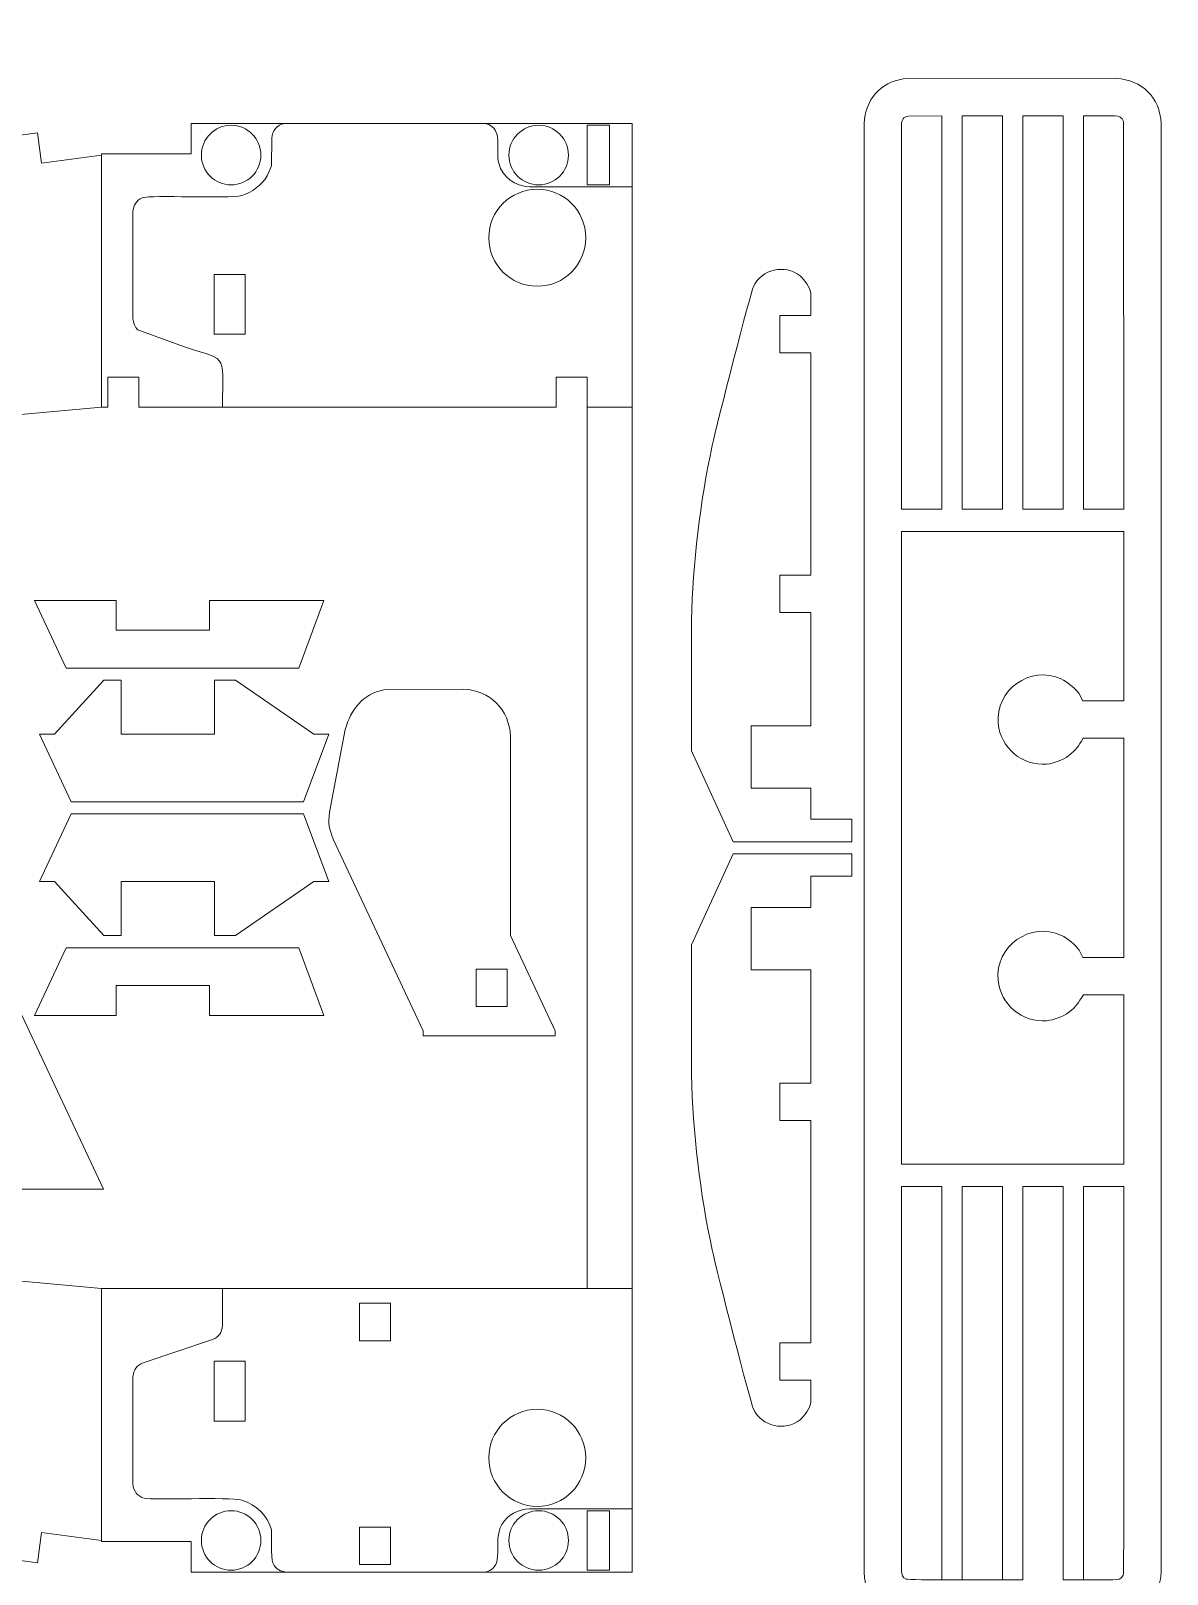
# Model space of a CAD drawing. Header units: centimetres. Extents: x -129.3 to -71.3, y -1.4 to 86.6.
# Drawn here: x -87.74 to -78.42, y 49.02 to 61.66 of the extents above; entities that cross this region are included whole.
import ezdxf

# ---------------------------------------------------------------- set-up
doc = ezdxf.new("R2010")
doc.units = ezdxf.units.CM
doc.header["$MEASUREMENT"] = 0
doc.layers.add('Camada 1', color=7, linetype='Continuous')

msp = doc.modelspace()

# ---------------------------------------------------------------- linework, layer by layer
at = {"layer": 'Camada 1', "color": 250, "lineweight": 20}
msp.add_open_spline([(-99.75825, 42.62823), (-100.03324, 42.62823), (-100.25825, 42.85323), (-100.25825, 43.12824), (-100.25825, 43.12824), (-100.25825, 43.12824), (-100.25825, 86.12825), (-100.25825, 86.12825), (-100.25825, 86.12825), (-100.25825, 86.40325), (-100.03324, 86.62825), (-99.75825, 86.62825), (-99.75825, 86.62825), (-99.75825, 86.62825), (-71.75824, 86.62825), (-71.75824, 86.62825), (-71.75824, 86.62825), (-71.48325, 86.62825), (-71.25825, 86.40325), (-71.25825, 86.12825), (-71.25825, 86.12825), (-71.25825, 86.12825), (-71.25825, 43.12824), (-71.25825, 43.12824), (-71.25825, 43.12824), (-71.25825, 42.85323), (-71.48325, 42.62823), (-71.75824, 42.62823)], degree=3, knots=[0, 0, 0, 0, 0.125, 0.125, 0.125, 0.125, 0.25, 0.25, 0.25, 0.25, 0.375, 0.375, 0.375, 0.375, 0.5, 0.5, 0.5, 0.5, 0.625, 0.625, 0.625, 0.625, 0.75, 0.75, 0.75, 0.75, 1, 1, 1, 1], dxfattribs=at)
at = {"layer": 'Camada 1', "lineweight": 9}
for points, knots in [([(-80.76244, 48.74237), (-80.68778, 48.69197), (-80.63156, 48.66927), (-80.53844, 48.66637), (-80.53844, 48.66637), (-80.53844, 48.66637), (-78.79137, 48.66936), (-78.79137, 48.66936), (-78.79137, 48.66936), (-78.60996, 48.69419), (-78.47828, 48.84411), (-78.47235, 49.03338), (-78.47235, 49.03338), (-78.47235, 49.03338), (-78.47235, 60.90487), (-78.47235, 60.90487), (-78.47235, 60.90487), (-78.47889, 61.11379), (-78.62907, 61.26531), (-78.83937, 61.27188), (-78.83937, 61.27188), (-78.83937, 61.27188), (-80.58644, 61.26888), (-80.58644, 61.26888), (-80.58644, 61.26888), (-80.77035, 61.24562), (-80.89849, 61.09574), (-80.90645, 60.90487), (-80.90645, 60.90487), (-80.90645, 60.90487), (-80.90645, 49.03338), (-80.90645, 49.03338), (-80.90645, 49.03338), (-80.90104, 48.90369), (-80.85609, 48.82559), (-80.76244, 48.74237)], [0, 0, 0, 0, 0.1, 0.1, 0.1, 0.1, 0.2, 0.2, 0.2, 0.2, 0.3, 0.3, 0.3, 0.3, 0.4, 0.4, 0.4, 0.4, 0.5, 0.5, 0.5, 0.5, 0.6, 0.6, 0.6, 0.6, 0.7, 0.7, 0.7, 0.7, 0.8, 0.8, 0.8, 0.8, 1, 1, 1, 1]), ([(-80.54643, 60.96487), (-80.58517, 60.96003), (-80.59849, 60.92995), (-80.60043, 60.89486), (-80.60043, 60.89486), (-80.60043, 60.89486), (-80.60043, 57.74474), (-80.60043, 57.74474), (-80.60043, 57.74474), (-80.60043, 57.74474), (-80.26842, 57.74474), (-80.26842, 57.74474), (-80.26842, 57.74474), (-80.26842, 57.74474), (-80.26842, 60.96687), (-80.26842, 60.96687), (-80.26842, 60.96687), (-80.26842, 60.96687), (-80.54643, 60.96487), (-80.54643, 60.96487)], [0, 0, 0, 0, 0.16666667, 0.16666667, 0.16666667, 0.16666667, 0.33333333, 0.33333333, 0.33333333, 0.33333333, 0.5, 0.5, 0.5, 0.5, 0.66666667, 0.66666667, 0.66666667, 0.66666667, 1, 1, 1, 1]), ([(-80.10341, 60.96687), (-80.10341, 60.96687), (-79.77241, 60.96687), (-79.77241, 60.96687), (-79.77241, 60.96687), (-79.77241, 60.96687), (-79.77241, 57.74474), (-79.77241, 57.74474), (-79.77241, 57.74474), (-79.77241, 57.74474), (-80.10341, 57.74474), (-80.10341, 57.74474), (-80.10341, 57.74474), (-80.10341, 57.74474), (-80.10341, 60.96687), (-80.10341, 60.96687)], [0, 0, 0, 0, 0.2, 0.2, 0.2, 0.2, 0.4, 0.4, 0.4, 0.4, 0.6, 0.6, 0.6, 0.6, 1, 1, 1, 1]), ([(-79.27539, 60.96687), (-79.27539, 60.96687), (-79.6064, 60.96687), (-79.6064, 60.96687), (-79.6064, 60.96687), (-79.6064, 60.96687), (-79.6064, 57.74474), (-79.6064, 57.74474), (-79.6064, 57.74474), (-79.6064, 57.74474), (-79.27539, 57.74474), (-79.27539, 57.74474), (-79.27539, 57.74474), (-79.27539, 57.74474), (-79.27539, 60.96687), (-79.27539, 60.96687)], [0, 0, 0, 0, 0.2, 0.2, 0.2, 0.2, 0.4, 0.4, 0.4, 0.4, 0.6, 0.6, 0.6, 0.6, 1, 1, 1, 1]), ([(-78.77837, 57.74474), (-78.77837, 57.74474), (-78.78136, 60.92087), (-78.78136, 60.92087), (-78.78136, 60.92087), (-78.79056, 60.95522), (-78.81759, 60.96511), (-78.84937, 60.96687), (-78.84937, 60.96687), (-78.84937, 60.96687), (-79.10938, 60.96687), (-79.10938, 60.96687), (-79.10938, 60.96687), (-79.10938, 60.96687), (-79.10938, 57.74474), (-79.10938, 57.74474), (-79.10938, 57.74474), (-79.10938, 57.74474), (-78.77837, 57.74474), (-78.77837, 57.74474)], [0, 0, 0, 0, 0.16666667, 0.16666667, 0.16666667, 0.16666667, 0.33333333, 0.33333333, 0.33333333, 0.33333333, 0.5, 0.5, 0.5, 0.5, 0.66666667, 0.66666667, 0.66666667, 0.66666667, 1, 1, 1, 1]), ([(-82.80919, 60.90523), (-82.80919, 60.90523), (-82.80923, 49.03365), (-82.80923, 49.03365), (-82.80923, 49.03365), (-82.80923, 49.03365), (-86.42325, 49.03352), (-86.42325, 49.03352), (-86.42325, 49.03352), (-86.42325, 49.03352), (-86.42325, 49.28442), (-86.42325, 49.28442), (-86.42325, 49.28442), (-86.42325, 49.28442), (-87.15758, 49.28442), (-87.15758, 49.28442), (-87.15758, 49.28442), (-87.15758, 49.28442), (-87.15758, 49.29208), (-87.15758, 49.29208), (-87.15758, 49.29208), (-87.15758, 49.29208), (-87.64957, 49.35945), (-87.64957, 49.35945), (-87.64957, 49.35945), (-87.64957, 49.35945), (-87.68369, 49.11088), (-87.68369, 49.11088), (-87.68369, 49.11088), (-87.68369, 49.11088), (-90.88923, 49.55087), (-90.88923, 49.55087), (-90.88923, 49.55087), (-90.88923, 49.55087), (-90.85451, 49.80359), (-90.85451, 49.80359), (-90.85451, 49.80359), (-90.85451, 49.80359), (-91.24952, 49.85712), (-91.24952, 49.85712), (-91.24952, 49.85712), (-91.24952, 49.85712), (-91.62953, 50.16311), (-91.62953, 50.16311), (-91.62953, 50.16311), (-91.62953, 50.16311), (-91.78952, 49.96445), (-91.78952, 49.96445), (-91.78952, 49.96445), (-91.78952, 49.96445), (-92.16953, 50.27044), (-92.16953, 50.27044), (-92.16953, 50.27044), (-92.16953, 50.27044), (-92.00955, 50.46909), (-92.00955, 50.46909), (-92.00955, 50.46909), (-92.00955, 50.46909), (-92.38956, 50.77507), (-92.38956, 50.77507), (-92.38956, 50.77507), (-92.38956, 50.77507), (-92.40852, 50.8147), (-92.40852, 50.8147), (-92.40852, 50.8147), (-92.40852, 50.8147), (-92.40852, 52.47653), (-92.40852, 52.47653), (-92.40852, 52.47653), (-92.40852, 52.47653), (-92.6636, 52.47654), (-92.6636, 52.47654), (-92.6636, 52.47654), (-92.6636, 52.47654), (-92.6636, 54.13838), (-92.6636, 54.13838), (-92.6636, 54.13838), (-92.6636, 54.13838), (-92.40852, 54.13837), (-92.40852, 54.13837), (-92.40852, 54.13837), (-92.40852, 54.13837), (-92.40852, 55.80021), (-92.40852, 55.80021), (-92.40852, 55.80021), (-92.40852, 55.80021), (-92.6636, 55.80022), (-92.6636, 55.80022), (-92.6636, 55.80022), (-92.6636, 55.80022), (-92.6636, 57.46205), (-92.6636, 57.46205), (-92.6636, 57.46205), (-92.6636, 57.46205), (-92.40852, 57.46204), (-92.40852, 57.46204), (-92.40852, 57.46204), (-92.40852, 57.46204), (-92.40852, 59.12388), (-92.40852, 59.12388), (-92.40852, 59.12388), (-92.40852, 59.12388), (-92.38956, 59.16351), (-92.38956, 59.16351), (-92.38956, 59.16351), (-92.38956, 59.16351), (-92.00955, 59.46954), (-92.00955, 59.46954), (-92.00955, 59.46954), (-92.00955, 59.46954), (-92.16953, 59.6682), (-92.16953, 59.6682), (-92.16953, 59.6682), (-92.16953, 59.6682), (-91.78952, 59.97422), (-91.78952, 59.97422), (-91.78952, 59.97422), (-91.78952, 59.97422), (-91.62953, 59.77557), (-91.62953, 59.77557), (-91.62953, 59.77557), (-91.62953, 59.77557), (-91.24952, 60.0816), (-91.24952, 60.0816), (-91.24952, 60.0816), (-91.24952, 60.0816), (-90.8545, 60.13508), (-90.8545, 60.13508), (-90.8545, 60.13508), (-90.8545, 60.13508), (-90.88923, 60.38786), (-90.88923, 60.38786), (-90.88923, 60.38786), (-90.88923, 60.38786), (-87.68369, 60.82784), (-87.68369, 60.82784), (-87.68369, 60.82784), (-87.68369, 60.82784), (-87.64957, 60.57928), (-87.64957, 60.57928), (-87.64957, 60.57928), (-87.64957, 60.57928), (-87.15758, 60.64586), (-87.15758, 60.64586), (-87.15758, 60.64586), (-87.15758, 60.64586), (-87.15758, 60.65433), (-87.15758, 60.65433), (-87.15758, 60.65433), (-87.15758, 60.65433), (-86.42325, 60.65433), (-86.42325, 60.65433), (-86.42325, 60.65433), (-86.42325, 60.65433), (-86.42325, 60.90523), (-86.42325, 60.90523), (-86.42325, 60.90523), (-86.42325, 60.90523), (-82.80919, 60.90523), (-82.80919, 60.90523)], [0, 0, 0, 0, 0.02439024, 0.02439024, 0.02439024, 0.02439024, 0.04878049, 0.04878049, 0.04878049, 0.04878049, 0.07317073, 0.07317073, 0.07317073, 0.07317073, 0.09756098, 0.09756098, 0.09756098, 0.09756098, 0.12195122, 0.12195122, 0.12195122, 0.12195122, 0.14634146, 0.14634146, 0.14634146, 0.14634146, 0.17073171, 0.17073171, 0.17073171, 0.17073171, 0.19512195, 0.19512195, 0.19512195, 0.19512195, 0.2195122, 0.2195122, 0.2195122, 0.2195122, 0.24390244, 0.24390244, 0.24390244, 0.24390244, 0.26829268, 0.26829268, 0.26829268, 0.26829268, 0.29268293, 0.29268293, 0.29268293, 0.29268293, 0.31707317, 0.31707317, 0.31707317, 0.31707317, 0.34146341, 0.34146341, 0.34146341, 0.34146341, 0.36585366, 0.36585366, 0.36585366, 0.36585366, 0.3902439, 0.3902439, 0.3902439, 0.3902439, 0.41463415, 0.41463415, 0.41463415, 0.41463415, 0.43902439, 0.43902439, 0.43902439, 0.43902439, 0.46341463, 0.46341463, 0.46341463, 0.46341463, 0.48780488, 0.48780488, 0.48780488, 0.48780488, 0.51219512, 0.51219512, 0.51219512, 0.51219512, 0.53658537, 0.53658537, 0.53658537, 0.53658537, 0.56097561, 0.56097561, 0.56097561, 0.56097561, 0.58536585, 0.58536585, 0.58536585, 0.58536585, 0.6097561, 0.6097561, 0.6097561, 0.6097561, 0.63414634, 0.63414634, 0.63414634, 0.63414634, 0.65853659, 0.65853659, 0.65853659, 0.65853659, 0.68292683, 0.68292683, 0.68292683, 0.68292683, 0.70731707, 0.70731707, 0.70731707, 0.70731707, 0.73170732, 0.73170732, 0.73170732, 0.73170732, 0.75609756, 0.75609756, 0.75609756, 0.75609756, 0.7804878, 0.7804878, 0.7804878, 0.7804878, 0.80487805, 0.80487805, 0.80487805, 0.80487805, 0.82926829, 0.82926829, 0.82926829, 0.82926829, 0.85365854, 0.85365854, 0.85365854, 0.85365854, 0.87804878, 0.87804878, 0.87804878, 0.87804878, 0.90243902, 0.90243902, 0.90243902, 0.90243902, 0.92682927, 0.92682927, 0.92682927, 0.92682927, 0.95121951, 0.95121951, 0.95121951, 0.95121951, 1, 1, 1, 1]), ([(-86.09535, 60.40112), (-86.2301, 60.40112), (-86.33935, 60.51037), (-86.33935, 60.64512), (-86.33935, 60.64512), (-86.33935, 60.77987), (-86.2301, 60.88912), (-86.09535, 60.88912), (-86.09535, 60.88912), (-85.9606, 60.88912), (-85.85135, 60.77987), (-85.85135, 60.64512), (-85.85135, 60.64512), (-85.85135, 60.51037), (-85.9606, 60.40112), (-86.09535, 60.40112)], [0, 0, 0, 0, 0.2, 0.2, 0.2, 0.2, 0.4, 0.4, 0.4, 0.4, 0.6, 0.6, 0.6, 0.6, 1, 1, 1, 1]), ([(-83.57426, 60.40112), (-83.70901, 60.40112), (-83.81826, 60.51037), (-83.81826, 60.64512), (-83.81826, 60.64512), (-83.81826, 60.77987), (-83.70901, 60.88912), (-83.57426, 60.88912), (-83.57426, 60.88912), (-83.43951, 60.88912), (-83.33026, 60.77987), (-83.33026, 60.64512), (-83.33026, 60.64512), (-83.33026, 60.51037), (-83.43951, 60.40112), (-83.57426, 60.40112)], [0, 0, 0, 0, 0.2, 0.2, 0.2, 0.2, 0.4, 0.4, 0.4, 0.4, 0.6, 0.6, 0.6, 0.6, 1, 1, 1, 1]), ([(-83.58576, 59.57059), (-83.80529, 59.57059), (-83.98327, 59.74857), (-83.98327, 59.9681), (-83.98327, 59.9681), (-83.98327, 60.18763), (-83.80529, 60.36561), (-83.58576, 60.36561), (-83.58576, 60.36561), (-83.36623, 60.36561), (-83.18825, 60.18763), (-83.18825, 59.9681), (-83.18825, 59.9681), (-83.18825, 59.74857), (-83.36623, 59.57059), (-83.58576, 59.57059)], [0, 0, 0, 0, 0.2, 0.2, 0.2, 0.2, 0.4, 0.4, 0.4, 0.4, 0.6, 0.6, 0.6, 0.6, 1, 1, 1, 1]), ([(-81.34301, 55.96764), (-81.34301, 55.96764), (-81.34301, 56.89669), (-81.34301, 56.89669), (-81.34301, 56.89669), (-81.34301, 56.89669), (-81.59798, 56.89669), (-81.59798, 56.89669), (-81.59798, 56.89669), (-81.59798, 56.89669), (-81.59798, 57.20266), (-81.59798, 57.20266), (-81.59798, 57.20266), (-81.59798, 57.20266), (-81.34301, 57.20266), (-81.34301, 57.20266), (-81.34301, 57.20266), (-81.34301, 57.20266), (-81.34301, 59.02432), (-81.34301, 59.02432), (-81.34301, 59.02432), (-81.34301, 59.02432), (-81.59798, 59.02432), (-81.59798, 59.02432), (-81.59798, 59.02432), (-81.59798, 59.02432), (-81.59798, 59.33029), (-81.59798, 59.33029), (-81.59798, 59.33029), (-81.59798, 59.33029), (-81.34301, 59.33029), (-81.34301, 59.33029), (-81.34301, 59.33029), (-81.34301, 59.33029), (-81.34301, 59.51447), (-81.34301, 59.51447), (-81.34301, 59.51447), (-81.35069, 59.56004), (-81.39317, 59.62502), (-81.43105, 59.65531), (-81.43105, 59.65531), (-81.55513, 59.75457), (-81.74554, 59.71102), (-81.81411, 59.56767), (-81.81411, 59.56767), (-81.83546, 59.52305), (-82.11292, 58.44448), (-82.15185, 58.26427), (-82.15185, 58.26427), (-82.25006, 57.80965), (-82.31261, 57.29553), (-82.3204, 56.83057), (-82.3204, 56.83057), (-82.3204, 56.83057), (-82.32212, 55.76367), (-82.32212, 55.76367), (-82.32212, 55.76367), (-82.32212, 55.76367), (-81.97942, 55.01913), (-81.97942, 55.01913), (-81.97942, 55.01913), (-81.97942, 55.01913), (-81.00645, 55.01913), (-81.00645, 55.01913), (-81.00645, 55.01913), (-81.00645, 55.01913), (-81.00645, 55.20272), (-81.00645, 55.20272), (-81.00645, 55.20272), (-81.00645, 55.20272), (-81.34301, 55.20272), (-81.34301, 55.20272), (-81.34301, 55.20272), (-81.34301, 55.20272), (-81.34301, 55.45769), (-81.34301, 55.45769), (-81.34301, 55.45769), (-81.34301, 55.45769), (-81.83256, 55.45769), (-81.83256, 55.45769), (-81.83256, 55.45769), (-81.83256, 55.45769), (-81.83256, 55.96764), (-81.83256, 55.96764), (-81.83256, 55.96764), (-81.83256, 55.96764), (-81.34301, 55.96764), (-81.34301, 55.96764)], [0, 0, 0, 0, 0.04347826, 0.04347826, 0.04347826, 0.04347826, 0.08695652, 0.08695652, 0.08695652, 0.08695652, 0.13043478, 0.13043478, 0.13043478, 0.13043478, 0.17391304, 0.17391304, 0.17391304, 0.17391304, 0.2173913, 0.2173913, 0.2173913, 0.2173913, 0.26086957, 0.26086957, 0.26086957, 0.26086957, 0.30434783, 0.30434783, 0.30434783, 0.30434783, 0.34782609, 0.34782609, 0.34782609, 0.34782609, 0.39130435, 0.39130435, 0.39130435, 0.39130435, 0.43478261, 0.43478261, 0.43478261, 0.43478261, 0.47826087, 0.47826087, 0.47826087, 0.47826087, 0.52173913, 0.52173913, 0.52173913, 0.52173913, 0.56521739, 0.56521739, 0.56521739, 0.56521739, 0.60869565, 0.60869565, 0.60869565, 0.60869565, 0.65217391, 0.65217391, 0.65217391, 0.65217391, 0.69565217, 0.69565217, 0.69565217, 0.69565217, 0.73913043, 0.73913043, 0.73913043, 0.73913043, 0.7826087, 0.7826087, 0.7826087, 0.7826087, 0.82608696, 0.82608696, 0.82608696, 0.82608696, 0.86956522, 0.86956522, 0.86956522, 0.86956522, 0.91304348, 0.91304348, 0.91304348, 0.91304348, 1, 1, 1, 1]), ([(-86.23436, 59.17707), (-86.23436, 59.17707), (-85.97935, 59.17707), (-85.97935, 59.17707), (-85.97935, 59.17707), (-85.97935, 59.17707), (-85.97935, 59.66709), (-85.97935, 59.66709), (-85.97935, 59.66709), (-85.97935, 59.66709), (-86.23436, 59.66709), (-86.23436, 59.66709), (-86.23436, 59.66709), (-86.23436, 59.66709), (-86.23436, 59.17707), (-86.23436, 59.17707)], [0, 0, 0, 0, 0.2, 0.2, 0.2, 0.2, 0.4, 0.4, 0.4, 0.4, 0.6, 0.6, 0.6, 0.6, 1, 1, 1, 1]), ([(-83.17635, 58.57984), (-83.17635, 58.57984), (-83.17635, 51.35875), (-83.17635, 51.35875), (-83.17635, 51.35875), (-83.17635, 51.35875), (-87.15763, 51.35891), (-87.15763, 51.35891), (-87.15763, 51.35891), (-87.15763, 51.35891), (-91.15129, 51.72348), (-91.15129, 51.72348), (-91.15129, 51.72348), (-91.24459, 51.73079), (-91.30693, 51.73451), (-91.39953, 51.77286), (-91.39953, 51.77286), (-91.64592, 51.87491), (-91.79119, 52.10484), (-91.79996, 52.37214), (-91.79996, 52.37214), (-91.79996, 52.37214), (-91.79996, 57.56659), (-91.79996, 57.56659), (-91.79996, 57.56659), (-91.79324, 57.77158), (-91.7101, 57.95542), (-91.54617, 58.0812), (-91.54617, 58.0812), (-91.46053, 58.14692), (-91.34298, 58.1956), (-91.23596, 58.2097), (-91.23596, 58.2097), (-91.23596, 58.2097), (-91.15129, 58.21525), (-91.15129, 58.21525), (-91.15129, 58.21525), (-91.15129, 58.21525), (-87.15763, 58.57982), (-87.15763, 58.57982), (-87.15763, 58.57982), (-87.15763, 58.57982), (-87.10663, 58.57982), (-87.10663, 58.57982), (-87.10663, 58.57982), (-87.10663, 58.57982), (-87.10663, 58.8246), (-87.10663, 58.8246), (-87.10663, 58.8246), (-87.10663, 58.8246), (-86.85161, 58.82462), (-86.85161, 58.82462), (-86.85161, 58.82462), (-86.85161, 58.82462), (-86.85161, 58.57984), (-86.85161, 58.57984), (-86.85161, 58.57984), (-86.85161, 58.57984), (-83.43133, 58.57984), (-83.43133, 58.57984), (-83.43133, 58.57984), (-83.43133, 58.57984), (-83.43133, 58.82462), (-83.43133, 58.82462), (-83.43133, 58.82462), (-83.43133, 58.82462), (-83.17635, 58.82462), (-83.17635, 58.82462), (-83.17635, 58.82462), (-83.17635, 58.82462), (-83.17635, 58.57984), (-83.17635, 58.57984)], [0, 0, 0, 0, 0.05263158, 0.05263158, 0.05263158, 0.05263158, 0.10526316, 0.10526316, 0.10526316, 0.10526316, 0.15789474, 0.15789474, 0.15789474, 0.15789474, 0.21052632, 0.21052632, 0.21052632, 0.21052632, 0.26315789, 0.26315789, 0.26315789, 0.26315789, 0.31578947, 0.31578947, 0.31578947, 0.31578947, 0.36842105, 0.36842105, 0.36842105, 0.36842105, 0.42105263, 0.42105263, 0.42105263, 0.42105263, 0.47368421, 0.47368421, 0.47368421, 0.47368421, 0.52631579, 0.52631579, 0.52631579, 0.52631579, 0.57894737, 0.57894737, 0.57894737, 0.57894737, 0.63157895, 0.63157895, 0.63157895, 0.63157895, 0.68421053, 0.68421053, 0.68421053, 0.68421053, 0.73684211, 0.73684211, 0.73684211, 0.73684211, 0.78947368, 0.78947368, 0.78947368, 0.78947368, 0.84210526, 0.84210526, 0.84210526, 0.84210526, 0.89473684, 0.89473684, 0.89473684, 0.89473684, 1, 1, 1, 1]), ([(-78.77837, 57.56073), (-78.77837, 57.56073), (-78.77837, 56.17367), (-78.77837, 56.17367), (-78.77837, 56.17367), (-78.77837, 56.17367), (-79.11338, 56.17367), (-79.11338, 56.17367), (-79.11338, 56.17367), (-79.11338, 56.17367), (-79.14439, 56.23168), (-79.14439, 56.23168), (-79.14439, 56.23168), (-79.17589, 56.27584), (-79.24109, 56.33006), (-79.29039, 56.35268), (-79.29039, 56.35268), (-79.54257, 56.46837), (-79.83384, 56.26328), (-79.8074, 55.98667), (-79.8074, 55.98667), (-79.7884, 55.78781), (-79.60878, 55.63761), (-79.40939, 55.65565), (-79.40939, 55.65565), (-79.35523, 55.66055), (-79.2757, 55.69018), (-79.23139, 55.72165), (-79.23139, 55.72165), (-79.16177, 55.77829), (-79.15394, 55.79848), (-79.11038, 55.86766), (-79.11038, 55.86766), (-79.11038, 55.86766), (-78.77837, 55.86766), (-78.77837, 55.86766), (-78.77837, 55.86766), (-78.77837, 55.86766), (-78.77837, 54.07159), (-78.77837, 54.07159), (-78.77837, 54.07159), (-78.77837, 54.07159), (-79.11238, 54.07159), (-79.11238, 54.07159), (-79.11238, 54.07159), (-79.11238, 54.07159), (-79.14338, 54.13059), (-79.14338, 54.13059), (-79.14338, 54.13059), (-79.17471, 54.17484), (-79.2402, 54.22882), (-79.28938, 54.25159), (-79.28938, 54.25159), (-79.54285, 54.36896), (-79.83477, 54.16319), (-79.80841, 53.88458), (-79.80841, 53.88458), (-79.78959, 53.68564), (-79.60909, 53.53449), (-79.40939, 53.55257), (-79.40939, 53.55257), (-79.35486, 53.55751), (-79.2761, 53.58705), (-79.23139, 53.61857), (-79.23139, 53.61857), (-79.16003, 53.676), (-79.15371, 53.69416), (-79.10938, 53.76458), (-79.10938, 53.76458), (-79.10938, 53.76458), (-78.77837, 53.76557), (-78.77837, 53.76557), (-78.77837, 53.76557), (-78.77837, 53.76557), (-78.77837, 52.37751), (-78.77837, 52.37751), (-78.77837, 52.37751), (-78.77837, 52.37751), (-80.60043, 52.37751), (-80.60043, 52.37751), (-80.60043, 52.37751), (-80.60043, 52.37751), (-80.60043, 57.56073), (-80.60043, 57.56073), (-80.60043, 57.56073), (-80.60043, 57.56073), (-78.77837, 57.56073), (-78.77837, 57.56073)], [0, 0, 0, 0, 0.04347826, 0.04347826, 0.04347826, 0.04347826, 0.08695652, 0.08695652, 0.08695652, 0.08695652, 0.13043478, 0.13043478, 0.13043478, 0.13043478, 0.17391304, 0.17391304, 0.17391304, 0.17391304, 0.2173913, 0.2173913, 0.2173913, 0.2173913, 0.26086957, 0.26086957, 0.26086957, 0.26086957, 0.30434783, 0.30434783, 0.30434783, 0.30434783, 0.34782609, 0.34782609, 0.34782609, 0.34782609, 0.39130435, 0.39130435, 0.39130435, 0.39130435, 0.43478261, 0.43478261, 0.43478261, 0.43478261, 0.47826087, 0.47826087, 0.47826087, 0.47826087, 0.52173913, 0.52173913, 0.52173913, 0.52173913, 0.56521739, 0.56521739, 0.56521739, 0.56521739, 0.60869565, 0.60869565, 0.60869565, 0.60869565, 0.65217391, 0.65217391, 0.65217391, 0.65217391, 0.69565217, 0.69565217, 0.69565217, 0.69565217, 0.73913043, 0.73913043, 0.73913043, 0.73913043, 0.7826087, 0.7826087, 0.7826087, 0.7826087, 0.82608696, 0.82608696, 0.82608696, 0.82608696, 0.86956522, 0.86956522, 0.86956522, 0.86956522, 0.91304348, 0.91304348, 0.91304348, 0.91304348, 1, 1, 1, 1]), ([(-87.70726, 56.99626), (-87.70726, 56.99626), (-87.44699, 56.44243), (-87.44699, 56.44243), (-87.44699, 56.44243), (-87.44699, 56.44243), (-85.54159, 56.44243), (-85.54159, 56.44243), (-85.54159, 56.44243), (-85.54159, 56.44243), (-85.3348, 56.99626), (-85.3348, 56.99626), (-85.3348, 56.99626), (-85.3348, 56.99626), (-86.27171, 56.99626), (-86.27171, 56.99626), (-86.27171, 56.99626), (-86.27171, 56.99626), (-86.2717, 56.75149), (-86.2717, 56.75149), (-86.2717, 56.75149), (-86.2717, 56.75149), (-87.03669, 56.75149), (-87.03669, 56.75149), (-87.03669, 56.75149), (-87.03669, 56.75149), (-87.03669, 56.99626), (-87.03669, 56.99626), (-87.03669, 56.99626), (-87.03669, 56.99626), (-87.70726, 56.99626), (-87.70726, 56.99626)], [0, 0, 0, 0, 0.11111111, 0.11111111, 0.11111111, 0.11111111, 0.22222222, 0.22222222, 0.22222222, 0.22222222, 0.33333333, 0.33333333, 0.33333333, 0.33333333, 0.44444444, 0.44444444, 0.44444444, 0.44444444, 0.55555556, 0.55555556, 0.55555556, 0.55555556, 0.66666667, 0.66666667, 0.66666667, 0.66666667, 0.77777778, 0.77777778, 0.77777778, 0.77777778, 1, 1, 1, 1]), ([(-89.15781, 56.46127), (-89.15781, 56.46127), (-87.14173, 52.1721), (-87.14173, 52.1721), (-87.14173, 52.1721), (-87.14173, 52.1721), (-88.22277, 52.1721), (-88.22277, 52.1721), (-88.22277, 52.1721), (-88.22277, 52.1721), (-90.23884, 56.46127), (-90.23884, 56.46127), (-90.23884, 56.46127), (-90.23884, 56.46127), (-89.15781, 56.46127), (-89.15781, 56.46127)], [0, 0, 0, 0, 0.2, 0.2, 0.2, 0.2, 0.4, 0.4, 0.4, 0.4, 0.6, 0.6, 0.6, 0.6, 1, 1, 1, 1]), ([(-85.50086, 55.34629), (-85.50086, 55.34629), (-87.40625, 55.34629), (-87.40625, 55.34629), (-87.40625, 55.34629), (-87.40625, 55.34629), (-87.66653, 55.90012), (-87.66653, 55.90012), (-87.66653, 55.90012), (-87.66653, 55.90012), (-87.54415, 55.9001), (-87.54415, 55.9001), (-87.54415, 55.9001), (-87.54415, 55.9001), (-87.13997, 56.34219), (-87.13997, 56.34219), (-87.13997, 56.34219), (-87.13997, 56.34219), (-86.99593, 56.34205), (-86.99593, 56.34205), (-86.99593, 56.34205), (-86.99593, 56.34205), (-86.99593, 55.90002), (-86.99593, 55.90002), (-86.99593, 55.90002), (-86.99593, 55.90002), (-86.231, 55.90002), (-86.231, 55.90002), (-86.231, 55.90002), (-86.231, 55.90002), (-86.231, 56.34205), (-86.231, 56.34205), (-86.231, 56.34205), (-86.231, 56.34205), (-86.0585, 56.3422), (-86.0585, 56.3422), (-86.0585, 56.3422), (-86.0585, 56.3422), (-85.41645, 55.90011), (-85.41645, 55.90011), (-85.41645, 55.90011), (-85.41645, 55.90011), (-85.29406, 55.90012), (-85.29406, 55.90012), (-85.29406, 55.90012), (-85.29406, 55.90012), (-85.50086, 55.34629), (-85.50086, 55.34629)], [0, 0, 0, 0, 0.07692308, 0.07692308, 0.07692308, 0.07692308, 0.15384615, 0.15384615, 0.15384615, 0.15384615, 0.23076923, 0.23076923, 0.23076923, 0.23076923, 0.30769231, 0.30769231, 0.30769231, 0.30769231, 0.38461538, 0.38461538, 0.38461538, 0.38461538, 0.46153846, 0.46153846, 0.46153846, 0.46153846, 0.53846154, 0.53846154, 0.53846154, 0.53846154, 0.61538462, 0.61538462, 0.61538462, 0.61538462, 0.69230769, 0.69230769, 0.69230769, 0.69230769, 0.76923077, 0.76923077, 0.76923077, 0.76923077, 0.84615385, 0.84615385, 0.84615385, 0.84615385, 1, 1, 1, 1]), ([(-85.25836, 55.03983), (-85.25836, 55.03983), (-84.52033, 53.46977), (-84.52033, 53.46977), (-84.52033, 53.46977), (-84.52033, 53.46977), (-84.52033, 53.42777), (-84.52033, 53.42777), (-84.52033, 53.42777), (-84.52033, 53.42777), (-83.4393, 53.42777), (-83.4393, 53.42777), (-83.4393, 53.42777), (-83.4393, 53.42777), (-83.4393, 53.46977), (-83.4393, 53.46977), (-83.4393, 53.46977), (-83.4393, 53.46977), (-83.80632, 54.2508), (-83.80632, 54.2508), (-83.80632, 54.2508), (-83.80632, 54.2508), (-83.80531, 55.88487), (-83.80531, 55.88487), (-83.80531, 55.88487), (-83.81538, 56.10131), (-83.97284, 56.25875), (-84.18933, 56.26889), (-84.18933, 56.26889), (-84.18933, 56.26889), (-84.84335, 56.26288), (-84.84335, 56.26288), (-84.84335, 56.26288), (-85.01241, 56.23291), (-85.11706, 56.09954), (-85.15936, 55.93987), (-85.15936, 55.93987), (-85.15936, 55.93987), (-85.28836, 55.25984), (-85.28836, 55.25984), (-85.28836, 55.25984), (-85.30224, 55.16291), (-85.29018, 55.12671), (-85.25836, 55.03983)], [0, 0, 0, 0, 0.08333333, 0.08333333, 0.08333333, 0.08333333, 0.16666667, 0.16666667, 0.16666667, 0.16666667, 0.25, 0.25, 0.25, 0.25, 0.33333333, 0.33333333, 0.33333333, 0.33333333, 0.41666667, 0.41666667, 0.41666667, 0.41666667, 0.5, 0.5, 0.5, 0.5, 0.58333333, 0.58333333, 0.58333333, 0.58333333, 0.66666667, 0.66666667, 0.66666667, 0.66666667, 0.75, 0.75, 0.75, 0.75, 0.83333333, 0.83333333, 0.83333333, 0.83333333, 1, 1, 1, 1]), ([(-85.50086, 55.24629), (-85.50086, 55.24629), (-87.40625, 55.24629), (-87.40625, 55.24629), (-87.40625, 55.24629), (-87.40625, 55.24629), (-87.66653, 54.69246), (-87.66653, 54.69246), (-87.66653, 54.69246), (-87.66653, 54.69246), (-87.54415, 54.69248), (-87.54415, 54.69248), (-87.54415, 54.69248), (-87.54415, 54.69248), (-87.13997, 54.25039), (-87.13997, 54.25039), (-87.13997, 54.25039), (-87.13997, 54.25039), (-86.99593, 54.25053), (-86.99593, 54.25053), (-86.99593, 54.25053), (-86.99593, 54.25053), (-86.99593, 54.69256), (-86.99593, 54.69256), (-86.99593, 54.69256), (-86.99593, 54.69256), (-86.231, 54.69256), (-86.231, 54.69256), (-86.231, 54.69256), (-86.231, 54.69256), (-86.231, 54.25053), (-86.231, 54.25053), (-86.231, 54.25053), (-86.231, 54.25053), (-86.0585, 54.25038), (-86.0585, 54.25038), (-86.0585, 54.25038), (-86.0585, 54.25038), (-85.41645, 54.69247), (-85.41645, 54.69247), (-85.41645, 54.69247), (-85.41645, 54.69247), (-85.29406, 54.69246), (-85.29406, 54.69246), (-85.29406, 54.69246), (-85.29406, 54.69246), (-85.50086, 55.24629), (-85.50086, 55.24629)], [0, 0, 0, 0, 0.07692308, 0.07692308, 0.07692308, 0.07692308, 0.15384615, 0.15384615, 0.15384615, 0.15384615, 0.23076923, 0.23076923, 0.23076923, 0.23076923, 0.30769231, 0.30769231, 0.30769231, 0.30769231, 0.38461538, 0.38461538, 0.38461538, 0.38461538, 0.46153846, 0.46153846, 0.46153846, 0.46153846, 0.53846154, 0.53846154, 0.53846154, 0.53846154, 0.61538462, 0.61538462, 0.61538462, 0.61538462, 0.69230769, 0.69230769, 0.69230769, 0.69230769, 0.76923077, 0.76923077, 0.76923077, 0.76923077, 0.84615385, 0.84615385, 0.84615385, 0.84615385, 1, 1, 1, 1]), ([(-81.34301, 53.97061), (-81.34301, 53.97061), (-81.34301, 53.04156), (-81.34301, 53.04156), (-81.34301, 53.04156), (-81.34301, 53.04156), (-81.59798, 53.04156), (-81.59798, 53.04156), (-81.59798, 53.04156), (-81.59798, 53.04156), (-81.59798, 52.73559), (-81.59798, 52.73559), (-81.59798, 52.73559), (-81.59798, 52.73559), (-81.34301, 52.73559), (-81.34301, 52.73559), (-81.34301, 52.73559), (-81.34301, 52.73559), (-81.34301, 50.91393), (-81.34301, 50.91393), (-81.34301, 50.91393), (-81.34301, 50.91393), (-81.59798, 50.91393), (-81.59798, 50.91393), (-81.59798, 50.91393), (-81.59798, 50.91393), (-81.59798, 50.60796), (-81.59798, 50.60796), (-81.59798, 50.60796), (-81.59798, 50.60796), (-81.34301, 50.60796), (-81.34301, 50.60796), (-81.34301, 50.60796), (-81.34301, 50.60796), (-81.34301, 50.42378), (-81.34301, 50.42378), (-81.34301, 50.42378), (-81.35069, 50.37821), (-81.39317, 50.31323), (-81.43105, 50.28294), (-81.43105, 50.28294), (-81.55513, 50.18368), (-81.74554, 50.22723), (-81.81411, 50.37058), (-81.81411, 50.37058), (-81.83546, 50.4152), (-82.11292, 51.49377), (-82.15185, 51.67398), (-82.15185, 51.67398), (-82.25006, 52.1286), (-82.31261, 52.64272), (-82.3204, 53.10768), (-82.3204, 53.10768), (-82.3204, 53.10768), (-82.32212, 54.17458), (-82.32212, 54.17458), (-82.32212, 54.17458), (-82.32212, 54.17458), (-81.97942, 54.91912), (-81.97942, 54.91912), (-81.97942, 54.91912), (-81.97942, 54.91912), (-81.00645, 54.91912), (-81.00645, 54.91912), (-81.00645, 54.91912), (-81.00645, 54.91912), (-81.00645, 54.73553), (-81.00645, 54.73553), (-81.00645, 54.73553), (-81.00645, 54.73553), (-81.34301, 54.73553), (-81.34301, 54.73553), (-81.34301, 54.73553), (-81.34301, 54.73553), (-81.34301, 54.48056), (-81.34301, 54.48056), (-81.34301, 54.48056), (-81.34301, 54.48056), (-81.83256, 54.48056), (-81.83256, 54.48056), (-81.83256, 54.48056), (-81.83256, 54.48056), (-81.83256, 53.97061), (-81.83256, 53.97061), (-81.83256, 53.97061), (-81.83256, 53.97061), (-81.34301, 53.97061), (-81.34301, 53.97061)], [0, 0, 0, 0, 0.04347826, 0.04347826, 0.04347826, 0.04347826, 0.08695652, 0.08695652, 0.08695652, 0.08695652, 0.13043478, 0.13043478, 0.13043478, 0.13043478, 0.17391304, 0.17391304, 0.17391304, 0.17391304, 0.2173913, 0.2173913, 0.2173913, 0.2173913, 0.26086957, 0.26086957, 0.26086957, 0.26086957, 0.30434783, 0.30434783, 0.30434783, 0.30434783, 0.34782609, 0.34782609, 0.34782609, 0.34782609, 0.39130435, 0.39130435, 0.39130435, 0.39130435, 0.43478261, 0.43478261, 0.43478261, 0.43478261, 0.47826087, 0.47826087, 0.47826087, 0.47826087, 0.52173913, 0.52173913, 0.52173913, 0.52173913, 0.56521739, 0.56521739, 0.56521739, 0.56521739, 0.60869565, 0.60869565, 0.60869565, 0.60869565, 0.65217391, 0.65217391, 0.65217391, 0.65217391, 0.69565217, 0.69565217, 0.69565217, 0.69565217, 0.73913043, 0.73913043, 0.73913043, 0.73913043, 0.7826087, 0.7826087, 0.7826087, 0.7826087, 0.82608696, 0.82608696, 0.82608696, 0.82608696, 0.86956522, 0.86956522, 0.86956522, 0.86956522, 0.91304348, 0.91304348, 0.91304348, 0.91304348, 1, 1, 1, 1]), ([(-87.70726, 53.59632), (-87.70726, 53.59632), (-87.44699, 54.15015), (-87.44699, 54.15015), (-87.44699, 54.15015), (-87.44699, 54.15015), (-85.54159, 54.15015), (-85.54159, 54.15015), (-85.54159, 54.15015), (-85.54159, 54.15015), (-85.3348, 53.59632), (-85.3348, 53.59632), (-85.3348, 53.59632), (-85.3348, 53.59632), (-86.27171, 53.59632), (-86.27171, 53.59632), (-86.27171, 53.59632), (-86.27171, 53.59632), (-86.2717, 53.84109), (-86.2717, 53.84109), (-86.2717, 53.84109), (-86.2717, 53.84109), (-87.03669, 53.84109), (-87.03669, 53.84109), (-87.03669, 53.84109), (-87.03669, 53.84109), (-87.03669, 53.59632), (-87.03669, 53.59632), (-87.03669, 53.59632), (-87.03669, 53.59632), (-87.70726, 53.59632), (-87.70726, 53.59632)], [0, 0, 0, 0, 0.11111111, 0.11111111, 0.11111111, 0.11111111, 0.22222222, 0.22222222, 0.22222222, 0.22222222, 0.33333333, 0.33333333, 0.33333333, 0.33333333, 0.44444444, 0.44444444, 0.44444444, 0.44444444, 0.55555556, 0.55555556, 0.55555556, 0.55555556, 0.66666667, 0.66666667, 0.66666667, 0.66666667, 0.77777778, 0.77777778, 0.77777778, 0.77777778, 1, 1, 1, 1]), ([(-84.08632, 53.97479), (-84.08632, 53.97479), (-83.83131, 53.97479), (-83.83131, 53.97479), (-83.83131, 53.97479), (-83.83131, 53.97479), (-83.83131, 53.66878), (-83.83131, 53.66878), (-83.83131, 53.66878), (-83.83131, 53.66878), (-84.08632, 53.66878), (-84.08632, 53.66878), (-84.08632, 53.66878), (-84.08632, 53.66878), (-84.08632, 53.97479), (-84.08632, 53.97479)], [0, 0, 0, 0, 0.2, 0.2, 0.2, 0.2, 0.4, 0.4, 0.4, 0.4, 0.6, 0.6, 0.6, 0.6, 1, 1, 1, 1]), ([(-80.10341, 48.97238), (-80.10341, 48.97238), (-80.10341, 52.19451), (-80.10341, 52.19451), (-80.10341, 52.19451), (-80.10341, 52.19451), (-79.77241, 52.19451), (-79.77241, 52.19451), (-79.77241, 52.19451), (-79.77241, 52.19451), (-79.77241, 48.97238), (-79.77241, 48.97238), (-79.77241, 48.97238), (-79.8398, 48.97238), (-80.53427, 48.96607), (-80.56243, 48.97738), (-80.56243, 48.97738), (-80.59108, 48.98888), (-80.59893, 49.01621), (-80.60043, 49.04338), (-80.60043, 49.04338), (-80.60043, 49.04338), (-80.60043, 52.19451), (-80.60043, 52.19451), (-80.60043, 52.19451), (-80.60043, 52.19451), (-80.26842, 52.19451), (-80.26842, 52.19451), (-80.26842, 52.19451), (-80.26842, 52.19451), (-80.26842, 48.97238), (-80.26842, 48.97238)], [0, 0, 0, 0, 0.11111111, 0.11111111, 0.11111111, 0.11111111, 0.22222222, 0.22222222, 0.22222222, 0.22222222, 0.33333333, 0.33333333, 0.33333333, 0.33333333, 0.44444444, 0.44444444, 0.44444444, 0.44444444, 0.55555556, 0.55555556, 0.55555556, 0.55555556, 0.66666667, 0.66666667, 0.66666667, 0.66666667, 0.77777778, 0.77777778, 0.77777778, 0.77777778, 1, 1, 1, 1]), ([(-79.10938, 48.97238), (-79.06528, 48.97238), (-78.84242, 48.96691), (-78.81637, 48.97738), (-78.81637, 48.97738), (-78.79705, 48.98514), (-78.78193, 49.00472), (-78.77937, 49.02538), (-78.77937, 49.02538), (-78.77937, 49.02538), (-78.77837, 49.41039), (-78.77837, 49.41039), (-78.77837, 49.41039), (-78.77837, 49.41039), (-78.77837, 52.19451), (-78.77837, 52.19451), (-78.77837, 52.19451), (-78.77837, 52.19451), (-79.10938, 52.19451), (-79.10938, 52.19451), (-79.10938, 52.19451), (-79.10938, 52.19451), (-79.10938, 48.97238), (-79.10938, 48.97238), (-79.10938, 48.97238), (-79.10938, 48.97238), (-79.27539, 48.97238), (-79.27539, 48.97238), (-79.27539, 48.97238), (-79.27539, 48.97238), (-79.27539, 52.19451), (-79.27539, 52.19451), (-79.27539, 52.19451), (-79.27539, 52.19451), (-79.6064, 52.19451), (-79.6064, 52.19451), (-79.6064, 52.19451), (-79.6064, 52.19451), (-79.6064, 48.97238), (-79.6064, 48.97238), (-79.6064, 48.97238), (-79.6064, 48.97238), (-79.77241, 48.97238), (-79.77241, 48.97238)], [0, 0, 0, 0, 0.08333333, 0.08333333, 0.08333333, 0.08333333, 0.16666667, 0.16666667, 0.16666667, 0.16666667, 0.25, 0.25, 0.25, 0.25, 0.33333333, 0.33333333, 0.33333333, 0.33333333, 0.41666667, 0.41666667, 0.41666667, 0.41666667, 0.5, 0.5, 0.5, 0.5, 0.58333333, 0.58333333, 0.58333333, 0.58333333, 0.66666667, 0.66666667, 0.66666667, 0.66666667, 0.75, 0.75, 0.75, 0.75, 0.83333333, 0.83333333, 0.83333333, 0.83333333, 1, 1, 1, 1]), ([(-85.04332, 50.93073), (-85.04332, 50.93073), (-84.78831, 50.93073), (-84.78831, 50.93073), (-84.78831, 50.93073), (-84.78831, 50.93073), (-84.78831, 51.23674), (-84.78831, 51.23674), (-84.78831, 51.23674), (-84.78831, 51.23674), (-85.04332, 51.23674), (-85.04332, 51.23674), (-85.04332, 51.23674), (-85.04332, 51.23674), (-85.04332, 50.93073), (-85.04332, 50.93073)], [0, 0, 0, 0, 0.2, 0.2, 0.2, 0.2, 0.4, 0.4, 0.4, 0.4, 0.6, 0.6, 0.6, 0.6, 1, 1, 1, 1]), ([(-86.23436, 50.2717), (-86.23436, 50.2717), (-85.97935, 50.2717), (-85.97935, 50.2717), (-85.97935, 50.2717), (-85.97935, 50.2717), (-85.97935, 50.76172), (-85.97935, 50.76172), (-85.97935, 50.76172), (-85.97935, 50.76172), (-86.23436, 50.76172), (-86.23436, 50.76172), (-86.23436, 50.76172), (-86.23436, 50.76172), (-86.23436, 50.2717), (-86.23436, 50.2717)], [0, 0, 0, 0, 0.2, 0.2, 0.2, 0.2, 0.4, 0.4, 0.4, 0.4, 0.6, 0.6, 0.6, 0.6, 1, 1, 1, 1]), ([(-83.58576, 50.36819), (-83.80529, 50.36819), (-83.98327, 50.19021), (-83.98327, 49.97068), (-83.98327, 49.97068), (-83.98327, 49.75115), (-83.80529, 49.57317), (-83.58576, 49.57317), (-83.58576, 49.57317), (-83.36623, 49.57317), (-83.18825, 49.75115), (-83.18825, 49.97068), (-83.18825, 49.97068), (-83.18825, 50.19021), (-83.36623, 50.36819), (-83.58576, 50.36819)], [0, 0, 0, 0, 0.2, 0.2, 0.2, 0.2, 0.4, 0.4, 0.4, 0.4, 0.6, 0.6, 0.6, 0.6, 1, 1, 1, 1]), ([(-86.09535, 49.53766), (-86.2301, 49.53766), (-86.33935, 49.42841), (-86.33935, 49.29366), (-86.33935, 49.29366), (-86.33935, 49.15891), (-86.2301, 49.04966), (-86.09535, 49.04966), (-86.09535, 49.04966), (-85.9606, 49.04966), (-85.85135, 49.15891), (-85.85135, 49.29366), (-85.85135, 49.29366), (-85.85135, 49.42841), (-85.9606, 49.53766), (-86.09535, 49.53766)], [0, 0, 0, 0, 0.2, 0.2, 0.2, 0.2, 0.4, 0.4, 0.4, 0.4, 0.6, 0.6, 0.6, 0.6, 1, 1, 1, 1]), ([(-83.57426, 49.53766), (-83.70901, 49.53766), (-83.81826, 49.42841), (-83.81826, 49.29366), (-83.81826, 49.29366), (-83.81826, 49.15891), (-83.70901, 49.04966), (-83.57426, 49.04966), (-83.57426, 49.04966), (-83.43951, 49.04966), (-83.33026, 49.15891), (-83.33026, 49.29366), (-83.33026, 49.29366), (-83.33026, 49.42841), (-83.43951, 49.53766), (-83.57426, 49.53766)], [0, 0, 0, 0, 0.2, 0.2, 0.2, 0.2, 0.4, 0.4, 0.4, 0.4, 0.6, 0.6, 0.6, 0.6, 1, 1, 1, 1]), ([(-84.78831, 49.40167), (-84.78831, 49.40167), (-84.78831, 49.09565), (-84.78831, 49.09565), (-84.78831, 49.09565), (-84.78831, 49.09565), (-85.04332, 49.09565), (-85.04332, 49.09565), (-85.04332, 49.09565), (-85.04332, 49.09565), (-85.04332, 49.40167), (-85.04332, 49.40167), (-85.04332, 49.40167), (-85.04332, 49.40167), (-84.78831, 49.40167), (-84.78831, 49.40167)], [0, 0, 0, 0, 0.2, 0.2, 0.2, 0.2, 0.4, 0.4, 0.4, 0.4, 0.6, 0.6, 0.6, 0.6, 1, 1, 1, 1])]:
    msp.add_open_spline(points, degree=3, knots=knots, dxfattribs=at)
at = {"layer": 'Camada 1', "color": 140, "lineweight": 9}
for points, knots in [([(-85.65538, 60.90418), (-85.72129, 60.89108), (-85.75689, 60.84997), (-85.7618, 60.78284), (-85.7618, 60.78284), (-85.7618, 60.78284), (-85.76513, 60.55668), (-85.76513, 60.55668), (-85.76513, 60.55668), (-85.76513, 60.55668), (-85.79928, 60.47423), (-85.79928, 60.47423), (-85.79928, 60.47423), (-85.84023, 60.4033), (-85.92774, 60.33616), (-86.00685, 60.31496), (-86.00685, 60.31496), (-86.12614, 60.28299), (-86.75313, 60.32352), (-86.82445, 60.294), (-86.82445, 60.294), (-86.87266, 60.27404), (-86.89665, 60.23218), (-86.9, 60.18092), (-86.9, 60.18092), (-86.9, 60.18092), (-86.9, 59.30448), (-86.9, 59.30448), (-86.9, 59.30448), (-86.89723, 59.27796), (-86.88558, 59.23041), (-86.85997, 59.21394), (-86.85997, 59.21394), (-86.85997, 59.21394), (-86.54564, 59.09814), (-86.54564, 59.09814), (-86.54564, 59.09814), (-86.11177, 58.94213), (-86.16567, 59.05991), (-86.16567, 58.57984)], [0, 0, 0, 0, 0.09090909, 0.09090909, 0.09090909, 0.09090909, 0.18181818, 0.18181818, 0.18181818, 0.18181818, 0.27272727, 0.27272727, 0.27272727, 0.27272727, 0.36363636, 0.36363636, 0.36363636, 0.36363636, 0.45454545, 0.45454545, 0.45454545, 0.45454545, 0.54545455, 0.54545455, 0.54545455, 0.54545455, 0.63636364, 0.63636364, 0.63636364, 0.63636364, 0.72727273, 0.72727273, 0.72727273, 0.72727273, 0.81818182, 0.81818182, 0.81818182, 0.81818182, 1, 1, 1, 1]), ([(-82.80919, 60.38507), (-82.80919, 60.38507), (-83.65061, 60.38507), (-83.65061, 60.38507), (-83.65061, 60.38507), (-83.76668, 60.38887), (-83.87097, 60.46268), (-83.90182, 60.57784), (-83.90182, 60.57784), (-83.931, 60.68679), (-83.86053, 60.86331), (-84.0014, 60.90106)], [0, 0, 0, 0, 0.25, 0.25, 0.25, 0.25, 0.5, 0.5, 0.5, 0.5, 1, 1, 1, 1]), ([(-82.99324, 60.40112), (-82.99324, 60.40112), (-83.17625, 60.40112), (-83.17625, 60.40112), (-83.17625, 60.40112), (-83.17625, 60.40112), (-83.17625, 60.88913), (-83.17625, 60.88913), (-83.17625, 60.88913), (-83.17625, 60.88913), (-82.99324, 60.88913), (-82.99324, 60.88913), (-82.99324, 60.88913), (-82.99324, 60.88913), (-82.99324, 60.40112), (-82.99324, 60.40112)], [0, 0, 0, 0, 0.2, 0.2, 0.2, 0.2, 0.4, 0.4, 0.4, 0.4, 0.6, 0.6, 0.6, 0.6, 1, 1, 1, 1]), ([(-85.6394, 49.03352), (-85.68628, 49.04285), (-85.72812, 49.05028), (-85.75248, 49.10907), (-85.75248, 49.10907), (-85.77253, 49.15748), (-85.75879, 49.35141), (-85.76513, 49.38207), (-85.76513, 49.38207), (-85.80406, 49.50868), (-85.88404, 49.5821), (-86.00685, 49.6238), (-86.00685, 49.6238), (-86.11519, 49.65283), (-86.73205, 49.62161), (-86.80929, 49.63961), (-86.80929, 49.63961), (-86.86087, 49.65163), (-86.89633, 49.70166), (-86.9, 49.75783), (-86.9, 49.75783), (-86.9, 49.75783), (-86.9, 50.63427), (-86.9, 50.63427), (-86.9, 50.63427), (-86.8937, 50.69457), (-86.87153, 50.72534), (-86.81632, 50.75038), (-86.81632, 50.75038), (-86.81632, 50.75038), (-86.24936, 50.93937), (-86.24936, 50.93937), (-86.24936, 50.93937), (-86.19416, 50.96441), (-86.17197, 50.99519), (-86.16567, 51.05548), (-86.16567, 51.05548), (-86.16567, 51.05548), (-86.16567, 51.35891), (-86.16567, 51.35891)], [0, 0, 0, 0, 0.09090909, 0.09090909, 0.09090909, 0.09090909, 0.18181818, 0.18181818, 0.18181818, 0.18181818, 0.27272727, 0.27272727, 0.27272727, 0.27272727, 0.36363636, 0.36363636, 0.36363636, 0.36363636, 0.45454545, 0.45454545, 0.45454545, 0.45454545, 0.54545455, 0.54545455, 0.54545455, 0.54545455, 0.63636364, 0.63636364, 0.63636364, 0.63636364, 0.72727273, 0.72727273, 0.72727273, 0.72727273, 0.81818182, 0.81818182, 0.81818182, 0.81818182, 1, 1, 1, 1]), ([(-84.0014, 49.0377), (-83.84259, 49.08026), (-83.95836, 49.2807), (-83.87584, 49.42364), (-83.87584, 49.42364), (-83.82736, 49.50763), (-83.74323, 49.5476), (-83.65061, 49.55368), (-83.65061, 49.55368), (-83.65061, 49.55368), (-82.80919, 49.55368), (-82.80919, 49.55368)], [0, 0, 0, 0, 0.25, 0.25, 0.25, 0.25, 0.5, 0.5, 0.5, 0.5, 1, 1, 1, 1]), ([(-82.99324, 49.04965), (-82.99324, 49.04965), (-82.99324, 49.53767), (-82.99324, 49.53767), (-82.99324, 49.53767), (-82.99324, 49.53767), (-83.17625, 49.53767), (-83.17625, 49.53767), (-83.17625, 49.53767), (-83.17625, 49.53767), (-83.17625, 49.04965), (-83.17625, 49.04965), (-83.17625, 49.04965), (-83.17625, 49.04965), (-82.99324, 49.04965), (-82.99324, 49.04965)], [0, 0, 0, 0, 0.2, 0.2, 0.2, 0.2, 0.4, 0.4, 0.4, 0.4, 0.6, 0.6, 0.6, 0.6, 1, 1, 1, 1])]:
    msp.add_open_spline(points, degree=3, knots=knots, dxfattribs=at)
for points in [[(-87.1574, 60.64613), (-87.1574, 60.64613), (-87.1574, 58.58004), (-87.1574, 58.58004)], [(-83.17635, 58.57984), (-83.17635, 58.57984), (-82.80919, 58.57984), (-82.80919, 58.57984)], [(-87.1574, 49.29206), (-87.1574, 49.29206), (-87.15763, 51.35891), (-87.15763, 51.35891)], [(-82.80919, 51.35891), (-82.80919, 51.35891), (-83.17635, 51.35891), (-83.17635, 51.35891)]]:
    msp.add_open_spline(points, degree=3, dxfattribs=at)

doc.saveas('drawing.dxf')
